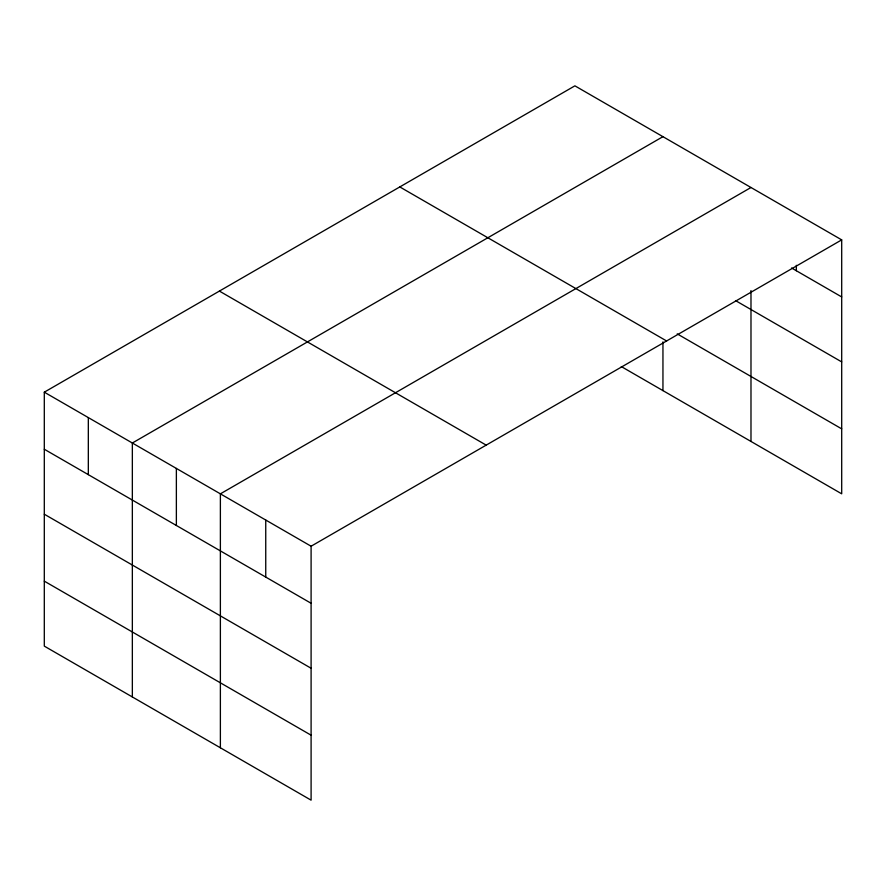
<?xml version="1.0" encoding="UTF-8"?>
<svg xmlns="http://www.w3.org/2000/svg" width="886" height="886" viewBox="0 0 886 886"><rect width="100%" height="100%" fill="white"/><g stroke="black" fill="none" stroke-linecap="round" stroke-linejoin="round"><path stroke-width="1.33" d="M841.7 239.873L311.097 546.219L311.097 800.158L44.3 646.127L44.3 392.177L574.903 85.842L841.7 239.873L841.7 493.823L621.308 366.571M662.949 136.666L132.346 443.011L132.346 696.961M750.985 187.5L220.381 493.845L220.381 747.795M791.575 267.982L841.7 296.932M735.524 300.598L841.7 361.898M677.225 333.889L841.7 428.846M399.807 186.935L666.604 340.966M219.396 291.084L486.192 445.126M44.3 392.177L311.097 546.219M44.3 449.235L311.097 603.266M44.3 514.212L311.097 668.243M44.3 581.15L311.097 735.192M796.348 265.313L796.348 270.739M750.985 290.575L750.985 441.45M662.949 341.885L662.949 390.615M265.745 520.027L265.745 577.085M176.369 468.428L176.369 525.487M88.323 417.594L88.323 474.652"/></g></svg>
